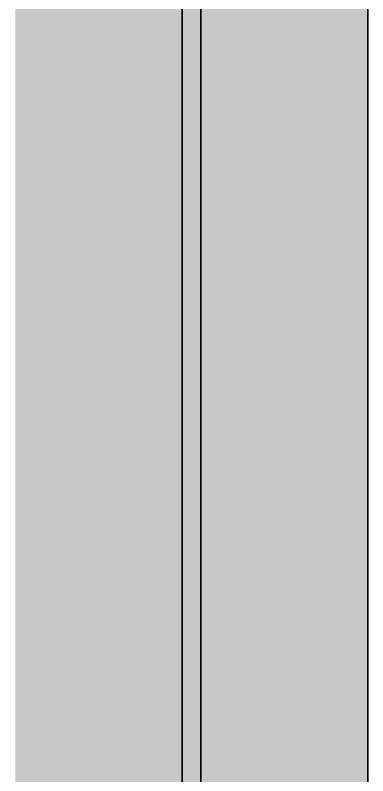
# Model space of a CAD drawing. Header units: metres. Extents: x 0 to 65, y -1187 to 1215.
# Drawn here: x 52.6548 to 52.8838, y -1183.987 to -1183.493 of the extents above; entities that cross this region are included whole.
import ezdxf

# ---------------------------------------------------------------- set-up
doc = ezdxf.new("R2010")
doc.units = ezdxf.units.M
doc.layers.add('A-GENM', color=7, linetype='Continuous', lineweight=35)

# ---------------------------------------------------------------- blocks, each defined once
blk = doc.blocks.new('BR08_CANOPY_BEAM - TYPE 3-8745650-DRG-2873238 - SOUTH CANOPY - PLAN')
at = {"layer": 'A-GENM', "true_color": 0xc0c0c0}
h = blk.add_hatch(color=9, dxfattribs=at)
h.paths.add_polyline_path([(-327.65385, -1184.43516), (-327.63985, -1184.43402), (-327.64088, -1182.34739), (-327.65383, -1182.34739), (-327.65383, -1183.3922), (-327.64008, -1183.3922), (-327.64116, -1183.45744), (-327.64172, -1183.45744), (-327.64219, -1183.46158), (-327.65384, -1183.46158), (-327.65385, -1184.422)])
h.paths.add_polyline_path([(-327.63984, -1182.26162), (-327.63983, -1182.26121), (-327.64088, -1182.17371), (-327.6451, -1182.17474), (-327.65383, -1182.17528), (-327.65374, -1182.26162), (-327.63986, -1182.26162)])
h = blk.add_hatch(color=9, dxfattribs=at)
h.paths.add_polyline_path([(-327.6275, -1184.43308), (-327.61385, -1184.42981), (-327.61385, -1183.26171), (-327.62784, -1183.26186), (-327.62784, -1184.43307)])
h.paths.add_polyline_path([(-327.61385, -1183.19232), (-327.61384, -1183.19232), (-327.61385, -1182.34739), (-327.62783, -1182.3474), (-327.62692, -1183.19232), (-327.61555, -1183.19232)])
h.paths.add_polyline_path([(-327.61385, -1182.26162), (-327.61383, -1182.26162), (-327.61385, -1182.17528), (-327.62647, -1182.17388), (-327.62783, -1182.17389), (-327.62748, -1182.26162), (-327.61683, -1182.26162)])
h = blk.add_hatch(color=9, dxfattribs=at)
h.paths.add_polyline_path([(-327.74835, -1184.46582), (-327.65385, -1184.43967), (-327.65385, -1183.46158), (-327.74834, -1183.46158), (-327.74835, -1184.422)])
h.paths.add_polyline_path([(-327.65384, -1183.3922), (-327.65385, -1182.34739), (-327.74833, -1182.34739), (-327.74834, -1183.3922), (-327.65385, -1183.3922)])
h.paths.add_polyline_path([(-327.65383, -1182.26162), (-327.65385, -1182.17528), (-327.74833, -1182.17528), (-327.74833, -1182.26162), (-327.65385, -1182.26162)])
h = blk.add_hatch(color=9, dxfattribs=at)
h.paths.add_polyline_path([(-327.61385, -1184.42981), (-327.51935, -1184.4045), (-327.51934, -1183.26171), (-327.61384, -1183.26172), (-327.61385, -1184.422)])
h.paths.add_polyline_path([(-327.52797, -1183.19232), (-327.51934, -1183.19232), (-327.51933, -1182.34739), (-327.61383, -1182.3474), (-327.61383, -1183.19232)])
h.paths.add_polyline_path([(-327.52797, -1182.26162), (-327.51933, -1182.26162), (-327.51933, -1182.17528), (-327.61383, -1182.17528), (-327.61383, -1182.26162)])
blk.add_hatch(color=9, dxfattribs=at).paths.add_polyline_path([(-327.63985, -1184.43564), (-327.62785, -1184.43241), (-327.62784, -1183.42937), (-327.63984, -1183.42937), (-327.63985, -1184.422)])
at = {"layer": 'A-GENM'}
for p, q in [((-327.51934, -1183.26142), (-327.51935, -1184.4045)), ((-327.63985, -1184.43564), (-327.63984, -1183.42937)), ((-327.62784, -1183.42937), (-327.62785, -1184.43241))]:
    blk.add_line(p, q, dxfattribs=at)

msp = doc.modelspace()

# ---------------------------------------------------------------- block references
at = {"layer": 'A-GENM'}
msp.add_blockref('BR08_CANOPY_BEAM - TYPE 3-8745650-DRG-2873238 - SOUTH CANOPY - PLAN', (380.4031, 0), dxfattribs=at)

doc.saveas('drawing.dxf')
